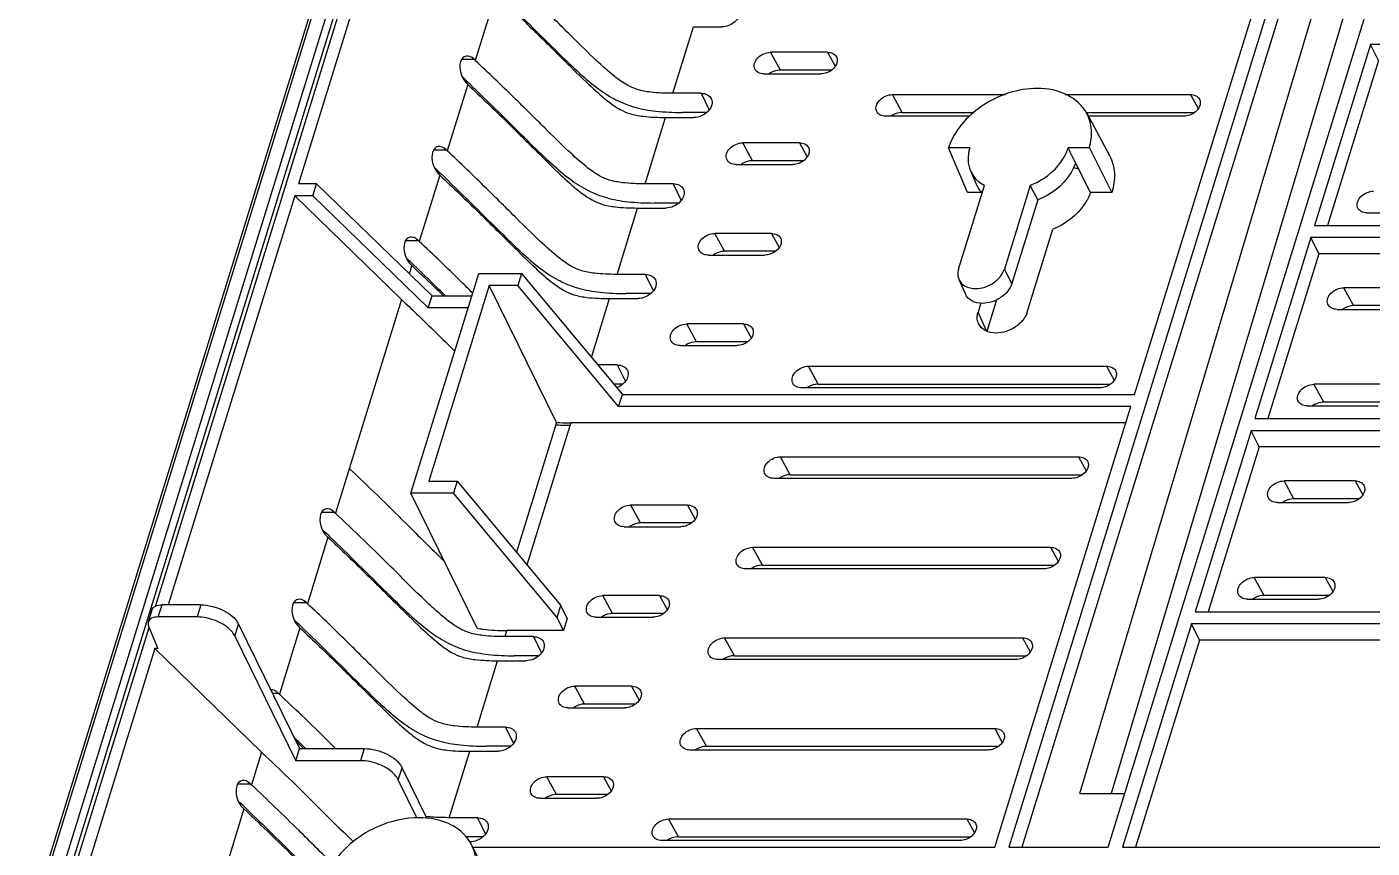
# Model space of a CAD drawing. Header units: millimetres. Extents: x -1 to 407, y -1 to 283.
# Drawn here: x 342.19 to 364.01, y 242.01 to 255.33 of the extents above; entities that cross this region are included whole.
import ezdxf

# ---------------------------------------------------------------- set-up
doc = ezdxf.new("R2010")
doc.units = ezdxf.units.MM
doc.header["$LTSCALE"] = 23.1
doc.layers.get('0').update_dxf_attribs({"linetype": 'CONTINUOUS'})

msp = doc.modelspace()

# ---------------------------------------------------------------- linework, layer by layer
at = {"color": 7, "linetype": 'Continuous'}
for p, q in [((342.1896, 240.6738), (352.5864, 274.3177)), ((342.2384, 240.6983), (352.6351, 274.3422)), ((352.8636, 274.3422), (342.4669, 240.6983)), ((352.9441, 274.2007), (342.5473, 240.5568)), ((365.1308, 264.709), (358.1206, 242.0239)), ((359.7301, 242.0239), (366.7404, 264.709)), ((365.2605, 264.4449), (358.3319, 242.0239)), ((359.2697, 242.8955), (365.3252, 263.1641)), ((365.6417, 262.5192), (359.7789, 242.8955)), ((344.2778, 245.9316), (348.7111, 260.2777)), ((348.8031, 259.9343), (346.5942, 252.7864)), ((360.1597, 249.3676), (362.3686, 256.5154)), ((349.7958, 255.8646), (349.463, 254.7875)), ((352.6706, 254.2538), (353.0035, 255.3308)), ((353.0018, 255.3308), (353.4614, 255.3308)), ((354.4139, 254.6284), (354.2551, 254.9187)), ((355.1761, 254.9187), (354.2551, 254.9187)), ((355.1761, 254.9187), (355.3001, 254.6921)), ((363.9851, 255.0476), (363.0773, 252.1102)), ((364.1147, 254.7835), (363.9851, 255.0476)), ((368.9358, 255.0476), (363.9851, 255.0476)), ((349.245, 254.8053), (349.4447, 254.8053)), ((349.4447, 254.8053), (349.463, 254.7875)), ((364.1147, 254.7835), (363.2886, 252.1102)), ((354.1467, 254.568), (355.0678, 254.568)), ((355.2387, 254.6284), (354.4139, 254.6284)), ((349.3419, 254.3959), (349.0091, 253.3188)), ((349.3419, 254.3959), (349.3237, 254.4136)), ((349.3436, 254.4342), (349.362, 254.4167)), ((349.362, 254.4167), (349.4206, 254.3605)), ((353.1285, 254.2538), (352.669, 254.2538)), ((353.1285, 254.2538), (353.2597, 253.9865)), ((356.3896, 253.943), (356.2308, 254.2332)), ((356.2308, 254.2332), (358.0661, 254.2332)), ((359.0335, 254.2332), (361.0664, 254.2332)), ((361.0664, 254.2332), (361.1903, 254.0067)), ((352.2168, 252.785), (352.5496, 253.8621)), ((352.5479, 253.8621), (353.0075, 253.8621)), ((353.2139, 253.943), (352.8231, 253.943)), ((357.4839, 253.8826), (356.1224, 253.8826)), ((356.3896, 253.943), (357.5575, 253.943)), ((359.3824, 253.943), (361.1289, 253.943)), ((359.3825, 253.929), (359.7518, 253.2432)), ((360.958, 253.8826), (359.4074, 253.8826)), ((353.9601, 253.1596), (353.8012, 253.4499)), ((354.7223, 253.4499), (353.8012, 253.4499)), ((354.7223, 253.4499), (354.8462, 253.2234)), ((357.4858, 253.3687), (357.1404, 253.3687)), ((357.3465, 252.8868), (357.1404, 253.3687)), ((359.4249, 253.3687), (359.0795, 253.3687)), ((359.4249, 253.3687), (359.788, 252.6463)), ((348.7909, 253.3365), (348.9908, 253.3365)), ((348.9908, 253.3365), (349.0091, 253.3188)), ((354.7848, 253.1596), (353.9601, 253.1596)), ((348.8881, 252.9271), (348.5552, 251.8501)), ((348.8881, 252.9271), (348.8698, 252.9449)), ((348.8897, 252.9655), (348.9081, 252.9479)), ((348.9081, 252.9479), (348.9668, 252.8918)), ((353.6929, 253.0993), (354.6139, 253.0993)), ((357.4964, 252.9953), (357.6019, 252.758)), ((359.4425, 252.6463), (359.2006, 253.1279)), ((346.889, 252.7864), (346.5942, 252.7864)), ((346.8285, 252.5906), (346.889, 252.7864)), ((346.889, 252.7864), (348.7618, 250.9682)), ((352.6747, 252.785), (352.2152, 252.785)), ((352.6747, 252.785), (352.8058, 252.5178)), ((357.3042, 251.4027), (357.724, 252.7611)), ((357.4494, 252.6463), (357.3465, 252.8868)), ((358.4658, 252.7611), (358.046, 251.4027)), ((358.5878, 252.5234), (358.4658, 252.7611)), ((346.5337, 252.5906), (344.4833, 245.9556)), ((346.5337, 252.5906), (348.2647, 250.9101)), ((346.8285, 252.5906), (346.5337, 252.5906)), ((348.7013, 250.7724), (346.8285, 252.5906)), ((357.6756, 252.6463), (357.4494, 252.6463)), ((358.5878, 252.5234), (358.1694, 251.1696)), ((359.788, 252.6463), (359.4425, 252.6463)), ((351.7629, 251.3163), (352.0957, 252.3934)), ((352.094, 252.3934), (352.5536, 252.3934)), ((352.76, 252.4742), (352.3638, 252.4742)), ((363.9279, 252.316), (365.0792, 252.316)), ((358.4163, 250.7033), (358.8318, 252.048)), ((363.0773, 252.1102), (368.028, 252.1102)), ((348.337, 251.8678), (348.5369, 251.8678)), ((348.5369, 251.8678), (348.5552, 251.8501)), ((353.5062, 251.6909), (353.3473, 251.9812)), ((354.2684, 251.9812), (353.3473, 251.9812)), ((354.2684, 251.9812), (354.3924, 251.7547)), ((363.0168, 251.9143), (362.109, 248.9769)), ((363.1464, 251.6502), (363.0168, 251.9143)), ((367.9675, 251.9143), (363.0168, 251.9143)), ((353.239, 251.6306), (354.16, 251.6306)), ((354.3309, 251.6909), (353.5062, 251.6909)), ((363.1464, 251.6502), (362.3203, 248.9769)), ((367.8859, 251.6502), (363.1464, 251.6502)), ((348.4342, 251.4584), (348.3933, 251.326)), ((348.4342, 251.4584), (348.4159, 251.4761)), ((348.4359, 251.4967), (348.4542, 251.4792)), ((348.4542, 251.4792), (348.5129, 251.423)), ((358.1694, 251.1696), (358.046, 251.4027)), ((348.4202, 247.7693), (349.5216, 251.3334)), ((349.5216, 251.3334), (350.2124, 251.3334)), ((350.2124, 251.3334), (350.1518, 251.1376)), ((350.2124, 251.3334), (351.8493, 249.3676)), ((352.2208, 251.3163), (351.7613, 251.3163)), ((352.2208, 251.3163), (352.352, 251.049)), ((357.3103, 251.2324), (357.4157, 250.9952)), ((348.7013, 250.7724), (348.7618, 250.9682)), ((349.6913, 251.1376), (348.7109, 247.9651)), ((348.7618, 250.9682), (349.4087, 250.9682)), ((350.782, 248.915), (349.6913, 251.1376)), ((350.1518, 251.1376), (349.6913, 251.1376)), ((351.7887, 249.1718), (350.1518, 251.1376)), ((352.3062, 251.0055), (351.9099, 251.0055)), ((363.7109, 250.8097), (363.5521, 251.0999)), ((364.7034, 251.0999), (363.5521, 251.0999)), ((348.2647, 250.9101), (347.1936, 247.4438)), ((349.3482, 250.7724), (348.7013, 250.7724)), ((351.3471, 249.9707), (351.6418, 250.9246)), ((351.6402, 250.9246), (352.0998, 250.9246)), ((357.6667, 250.8535), (357.6203, 250.7033)), ((357.9184, 250.903), (357.7607, 250.3925)), ((363.4437, 250.7493), (364.595, 250.7493)), ((364.7659, 250.8097), (363.7109, 250.8097)), ((357.757, 250.4008), (357.6203, 250.7033)), ((353.0523, 250.2222), (352.8935, 250.5124)), ((353.8145, 250.5124), (352.8935, 250.5124)), ((353.8145, 250.5124), (353.9385, 250.2859)), ((352.7851, 250.1618), (353.7062, 250.1618)), ((353.877, 250.2222), (353.0523, 250.2222)), ((351.7669, 249.8476), (351.4496, 249.8476)), ((351.7669, 249.8476), (351.8981, 249.5803)), ((355.028, 249.5368), (354.8692, 249.827)), ((354.8692, 249.827), (359.7047, 249.827)), ((359.7047, 249.827), (359.8287, 249.6005)), ((351.8523, 249.5368), (351.7084, 249.5368)), ((359.5964, 249.4764), (354.7608, 249.4764)), ((355.028, 249.5368), (359.7673, 249.5368)), ((363.2268, 249.243), (363.0679, 249.5333)), ((364.2193, 249.5333), (363.0679, 249.5333)), ((351.7887, 249.1718), (351.8493, 249.3676)), ((351.8493, 249.3676), (360.1597, 249.3676)), ((364.2818, 249.243), (363.2268, 249.243)), ((360.0992, 249.1718), (351.7887, 249.1718)), ((357.8903, 242.0239), (360.0992, 249.1718)), ((362.9596, 249.1827), (364.1109, 249.1827)), ((350.782, 248.915), (350.132, 246.8116)), ((350.3058, 246.6028), (351.0046, 248.8638)), ((351.0046, 248.8638), (351.0185, 248.9076)), ((360.0175, 248.9076), (351.0185, 248.9076)), ((362.0485, 248.781), (361.1408, 245.8436)), ((362.1782, 248.5168), (362.0485, 248.781)), ((366.9992, 248.781), (362.0485, 248.781)), ((362.109, 248.9769), (367.0597, 248.9769)), ((354.5742, 248.068), (354.4153, 248.3583)), ((354.4153, 248.3583), (359.2509, 248.3583)), ((359.2509, 248.3583), (359.3748, 248.1318)), ((362.1782, 248.5168), (361.3521, 245.8436)), ((366.9176, 248.5168), (362.1782, 248.5168)), ((348.7109, 247.9651), (349.1715, 247.9651)), ((349.1715, 247.9651), (349.111, 247.7693)), ((349.1715, 247.9651), (350.8537, 245.9449)), ((359.1425, 248.0077), (354.3069, 248.0077)), ((354.5742, 248.068), (359.3134, 248.068)), ((362.7427, 247.6764), (362.5838, 247.9666)), ((363.7351, 247.9666), (362.5838, 247.9666)), ((363.7351, 247.9666), (363.8591, 247.7401)), ((349.4962, 245.5765), (348.4202, 247.7693)), ((349.111, 247.7693), (348.4202, 247.7693)), ((350.7931, 245.7491), (349.111, 247.7693)), ((352.1446, 247.2847), (351.9857, 247.575)), ((352.9068, 247.575), (351.9857, 247.575)), ((352.9068, 247.575), (353.0307, 247.3485)), ((362.4755, 247.616), (363.6268, 247.616)), ((363.7977, 247.6764), (362.7427, 247.6764)), ((346.9754, 247.4616), (347.1753, 247.4616)), ((347.1753, 247.4616), (347.1936, 247.4438)), ((352.9693, 247.2847), (352.1446, 247.2847)), ((347.0726, 247.0522), (346.7397, 245.9751)), ((347.0726, 247.0522), (347.0543, 247.0699)), ((347.0743, 247.0905), (347.0926, 247.073)), ((347.0926, 247.073), (347.1513, 247.0168)), ((351.8774, 247.2244), (352.7984, 247.2244)), ((354.1203, 246.5993), (353.9614, 246.8896)), ((353.9614, 246.8896), (358.797, 246.8896)), ((358.797, 246.8896), (358.9209, 246.663)), ((354.1203, 246.5993), (358.8595, 246.5993)), ((358.6886, 246.5389), (353.8531, 246.5389)), ((362.2585, 246.1097), (362.0997, 246.4)), ((363.251, 246.4), (362.0997, 246.4)), ((363.251, 246.4), (363.375, 246.1735)), ((344.3208, 245.7597), (344.3813, 245.9556)), ((345.0095, 245.9556), (344.3813, 245.9556)), ((345.0095, 245.9556), (344.949, 245.7597)), ((346.5215, 245.9928), (346.7214, 245.9928)), ((346.7214, 245.9928), (346.7397, 245.9751)), ((350.7931, 245.7491), (350.8537, 245.9449)), ((350.9566, 245.7351), (350.8537, 245.9449)), ((351.6907, 245.816), (351.5318, 246.1062)), ((352.4529, 246.1062), (351.5318, 246.1062)), ((352.4529, 246.1062), (352.5769, 245.8797)), ((361.9913, 246.0494), (363.1427, 246.0494)), ((363.3135, 246.1097), (362.2585, 246.1097)), ((344.2187, 245.874), (344.1582, 245.6782)), ((344.949, 245.7597), (344.3208, 245.7597)), ((350.8961, 245.5393), (350.7931, 245.7491)), ((350.9566, 245.7351), (350.8961, 245.5393)), ((351.4235, 245.7556), (352.3445, 245.7556)), ((352.5154, 245.816), (351.6907, 245.816)), ((361.1408, 245.8436), (366.0915, 245.8436)), ((342.6078, 240.5274), (344.1723, 245.5903)), ((344.1631, 245.6125), (344.3141, 245.2469)), ((345.5621, 245.4489), (345.6226, 245.6448)), ((345.6226, 245.6448), (346.614, 243.6245)), ((346.6187, 245.5834), (346.2858, 244.5064)), ((346.6187, 245.5834), (346.6004, 245.6012)), ((346.6204, 245.6218), (346.6387, 245.6042)), ((346.6387, 245.6042), (346.6974, 245.5481)), ((349.9474, 245.4413), (349.9776, 245.5393)), ((350.8961, 245.5393), (349.9776, 245.5393)), ((361.0803, 245.6477), (359.9604, 242.0239)), ((361.2099, 245.3835), (361.0803, 245.6477)), ((366.031, 245.6477), (361.0803, 245.6477)), ((345.5621, 245.4489), (346.5534, 243.4287)), ((350.4053, 245.4413), (349.9458, 245.4413)), ((350.4053, 245.4413), (350.5365, 245.1741)), ((353.6664, 245.1305), (353.5075, 245.4208)), ((353.5075, 245.4208), (358.3431, 245.4208)), ((358.3431, 245.4208), (358.4671, 245.1943)), ((361.2099, 245.3835), (360.1717, 242.0239)), ((365.9493, 245.3835), (361.2099, 245.3835)), ((344.2643, 245.2469), (342.8059, 240.5274)), ((344.2643, 245.2469), (345.9954, 243.5664)), ((344.3141, 245.2469), (344.2643, 245.2469)), ((350.4907, 245.1305), (350.0944, 245.1305)), ((358.2348, 245.0702), (353.3992, 245.0702)), ((353.6664, 245.1305), (358.4056, 245.1305)), ((349.4935, 243.9726), (349.8263, 245.0497)), ((349.8247, 245.0497), (350.2843, 245.0497)), ((351.2368, 244.3472), (351.078, 244.6375)), ((351.999, 244.6375), (351.078, 244.6375)), ((351.999, 244.6375), (352.123, 244.411)), ((346.1725, 244.5241), (346.2676, 244.5241)), ((346.2676, 244.5241), (346.2858, 244.5064)), ((350.9696, 244.2869), (351.8907, 244.2869)), ((352.0615, 244.3472), (351.2368, 244.3472)), ((349.9514, 243.9726), (349.4919, 243.9726)), ((349.9514, 243.9726), (350.0826, 243.7053)), ((353.2125, 243.6618), (353.0537, 243.9521)), ((353.0537, 243.9521), (357.8892, 243.9521)), ((357.8892, 243.9521), (358.0132, 243.7256)), ((345.9954, 243.5664), (345.832, 243.0376)), ((346.5534, 243.4287), (346.614, 243.6245)), ((346.614, 243.6245), (347.6617, 243.6245)), ((346.6452, 243.6568), (346.6832, 243.6199)), ((346.6613, 243.6724), (346.7097, 243.6246)), ((347.6617, 243.6245), (347.6012, 243.4287)), ((349.0396, 242.5039), (349.3725, 243.5809)), ((349.3708, 243.5809), (349.8304, 243.5809)), ((350.0368, 243.6618), (349.646, 243.6618)), ((357.7809, 243.6015), (352.9453, 243.6015)), ((353.2125, 243.6618), (357.9518, 243.6618)), ((347.6012, 243.4287), (346.5534, 243.4287)), ((348.2142, 243.1179), (348.2747, 243.3137)), ((348.5172, 242.5004), (348.2142, 243.1179)), ((348.6803, 242.4872), (348.2747, 243.3137)), ((350.7829, 242.8785), (350.6241, 243.1688)), ((351.5451, 243.1688), (350.6241, 243.1688)), ((351.5451, 243.1688), (351.6691, 242.9422)), ((345.6138, 243.0554), (345.8137, 243.0554)), ((345.8137, 243.0554), (345.832, 243.0376)), ((359.2697, 242.8955), (359.9995, 242.8955)), ((345.7109, 242.646), (345.6927, 242.6637)), ((345.7126, 242.6843), (345.731, 242.6668)), ((345.731, 242.6668), (345.7896, 242.6106)), ((350.5157, 242.8181), (351.4368, 242.8181)), ((351.6077, 242.8785), (350.7829, 242.8785)), ((345.7109, 242.646), (344.5369, 238.8468)), ((349.4976, 242.5039), (349.0381, 242.5039)), ((349.4976, 242.5039), (349.6287, 242.2366)), ((352.7587, 242.1931), (352.5998, 242.4833)), ((352.5998, 242.4833), (357.4354, 242.4833)), ((357.4354, 242.4833), (357.5593, 242.2568)), ((349.5829, 242.1931), (349.3058, 242.1931)), ((349.4091, 242.0542), (350.6979, 239.4279)), ((349.424, 242.0239), (357.8903, 242.0239)), ((357.327, 242.1327), (352.4914, 242.1327)), ((352.7587, 242.1931), (357.4979, 242.1931)), ((358.1206, 242.0239), (359.7301, 242.0239)), ((359.9604, 242.0239), (364.9111, 242.0239))]:
    msp.add_line(p, q, dxfattribs=at)
for centre, radius, start, end in [((324.2988, 228.1966), 36.2719, 46.33239, 46.52405), ((323.8455, 226.7285), 36.2711, 46.33238, 46.52465), ((359.0132, 252.2532), 0.8075, 77.26677, 79.30687), ((359.0217, 252.2907), 0.7691, 74.4331, 77.27349), ((359.0312, 252.325), 0.7334, 72.01219, 74.42625), ((358.0198, 252.944), 0.4575, 203.96883, 212.07529), ((358.0298, 252.9507), 0.4695, 212.12279, 222.75593), ((323.3916, 225.2597), 36.2711, 46.33238, 46.52465), ((323.3369, 224.6492), 36.7234, 45.98986, 46.88894), ((320.3892, 222.1361), 40.6037, 45.45985, 46.16073), ((320.8485, 222.0642), 40.3114, 45.80878, 45.99884), ((309.0463, 210.5778), 56.798, 45.3265, 45.4824), ((322.03, 220.8535), 36.2711, 46.33238, 46.52465), ((321.5761, 219.3848), 36.2711, 46.33238, 46.52465), ((311.3165, 207.844), 50.3283, 45.38925, 45.60744), ((319.0432, 215.2), 39.6442, 45.87358, 46.05191), ((320.6684, 216.4473), 36.2711, 46.33238, 46.52465), ((349.3763, 242.3897), 0.2775, 270.03753, 274.55435)]:
    msp.add_arc(centre, radius, start, end, dxfattribs=at)
for centre, end_param in [((349.3842, 254.6094), 2.2637489), ((348.9303, 253.1407), 2.2637489), ((348.4764, 251.672), 2.2637489), ((347.1148, 247.2657), 2.2637489), ((346.6609, 245.797), 2.2637489), ((346.2071, 244.3283), -0.1552522), ((345.7532, 242.8595), 2.2637489)]:
    msp.add_ellipse(centre, major_axis=(-0.0845, 0.2447), ratio=0.6082465, start_param=-0.8778437, end_param=end_param, dxfattribs=at)
for points, knots in [([(352.669, 254.2538), (352.5476, 254.2544), (352.3533, 254.2611), (352.1035, 254.3032), (351.9042, 254.3916), (351.6819, 254.5539), (351.3889, 254.8186), (351.0055, 255.1985), (350.5083, 255.6936), (350.1304, 256.0563), (349.9168, 256.2563)], [0, 0, 0, 0, 0.1037945, 0.1660915, 0.2149646, 0.2886765, 0.4002077, 0.5523842, 0.7499262, 1, 1, 1, 1]), ([(349.7958, 255.8646), (350.0094, 255.6647), (350.3872, 255.302), (350.8844, 254.8069), (351.2678, 254.427), (351.5608, 254.1622), (351.7831, 254), (351.9824, 253.9116), (352.2322, 253.8694), (352.4265, 253.8628), (352.5479, 253.8621)], [0, 0, 0, 0, 0.2500747, 0.4476188, 0.5997984, 0.7113334, 0.7850498, 0.8339242, 0.8962152, 1, 1, 1, 1]), ([(349.8745, 255.8292), (350.1918, 255.5246), (350.6129, 255.0995), (351.1356, 254.5922), (351.4408, 254.3314), (351.7366, 254.1402), (352.0541, 254.0164), (352.4176, 253.9533), (352.677, 253.9437), (352.8182, 253.943)], [0, 0, 0, 0, 0.3641771, 0.495321, 0.6029493, 0.6960728, 0.7854759, 0.883053, 1, 1, 1, 1]), ([(353.7463, 255.6368), (353.761, 255.607), (353.7648, 255.5276), (353.6995, 255.4254), (353.5931, 255.3517), (353.5049, 255.3308), (353.4614, 255.3308)], [0, 0, 0, 0, 0.207571, 0.4526467, 0.728186, 1, 1, 1, 1]), ([(353.9965, 254.6526), (353.9856, 254.6799), (353.9864, 254.7495), (354.0459, 254.8376), (354.14, 254.9009), (354.2171, 254.9187), (354.2551, 254.9187)], [0, 0, 0, 0, 0.2088114, 0.4551301, 0.7297746, 1, 1, 1, 1]), ([(355.1761, 254.9187), (355.2054, 254.9187), (355.2612, 254.9092), (355.3058, 254.8716), (355.3186, 254.8498)], [0, 0, 0, 0, 0.5353291, 1, 1, 1, 1]), ([(352.2152, 252.785), (352.0937, 252.7857), (351.8994, 252.7923), (351.6496, 252.8345), (351.4503, 252.9229), (351.228, 253.0851), (350.935, 253.3499), (350.5516, 253.7298), (350.0544, 254.2249), (349.6766, 254.5876), (349.463, 254.7875)], [0, 0, 0, 0, 0.1037945, 0.1660915, 0.2149646, 0.2886765, 0.4002077, 0.5523842, 0.7499262, 1, 1, 1, 1]), ([(355.335, 254.783), (355.3343, 254.763), (355.3113, 254.6742), (355.2299, 254.6104), (355.1646, 254.5862)], [0, 0, 0, 0, 0.2230683, 1, 1, 1, 1]), ([(354.1467, 254.568), (354.1144, 254.568), (354.0522, 254.5794), (354.0069, 254.6268), (353.9965, 254.6526)], [0, 0, 0, 0, 0.5373811, 1, 1, 1, 1]), ([(354.4139, 254.6284), (354.3986, 254.6284), (354.3349, 254.6229), (354.2734, 254.598), (354.2334, 254.571)], [0, 0, 0, 0, 0.2416684, 1, 1, 1, 1]), ([(349.3419, 254.3959), (349.5555, 254.1959), (349.9334, 253.8332), (350.4306, 253.3381), (350.8139, 252.9582), (351.1069, 252.6935), (351.3292, 252.5313), (351.5286, 252.4428), (351.7783, 252.4007), (351.9726, 252.394), (352.094, 252.3934)], [0, 0, 0, 0, 0.2500747, 0.4476188, 0.5997984, 0.7113334, 0.7850498, 0.8339242, 0.8962152, 1, 1, 1, 1]), ([(349.4206, 254.3605), (349.738, 254.0558), (350.159, 253.6307), (350.6817, 253.1234), (350.9869, 252.8626), (351.2827, 252.6715), (351.6002, 252.5476), (351.9637, 252.4845), (352.2231, 252.475), (352.3644, 252.4742)], [0, 0, 0, 0, 0.3641771, 0.495321, 0.6029493, 0.6960728, 0.7854759, 0.883053, 1, 1, 1, 1]), ([(353.1285, 254.2538), (353.163, 254.2538), (353.2289, 254.2422), (353.2793, 254.1948), (353.2924, 254.1681)], [0, 0, 0, 0, 0.5364904, 1, 1, 1, 1]), ([(355.9722, 253.9672), (355.9613, 253.9945), (355.9621, 254.0641), (356.0216, 254.1522), (356.1157, 254.2155), (356.1928, 254.2332), (356.2308, 254.2332)], [0, 0, 0, 0, 0.2088114, 0.4551301, 0.7297746, 1, 1, 1, 1]), ([(358.5805, 254.3324), (358.2688, 254.3324), (357.6633, 254.1346), (357.2289, 253.6466), (357.1404, 253.3687)], [0, 0, 0, 0, 0.5165536, 1, 1, 1, 1]), ([(359.3825, 253.9289), (359.3142, 254.0558), (359.0651, 254.2775), (358.7469, 254.3324), (358.5805, 254.3324)], [0, 0, 0, 0, 0.4641608, 1, 1, 1, 1]), ([(361.0664, 254.2332), (361.0956, 254.2332), (361.1514, 254.2238), (361.196, 254.1862), (361.2089, 254.1644)], [0, 0, 0, 0, 0.5353291, 1, 1, 1, 1]), ([(353.2924, 254.1681), (353.3071, 254.1383), (353.311, 254.0589), (353.2457, 253.9566), (353.1392, 253.8829), (353.051, 253.8621), (353.0075, 253.8621)], [0, 0, 0, 0, 0.207571, 0.4526467, 0.728186, 1, 1, 1, 1]), ([(361.2252, 254.0976), (361.2245, 254.0776), (361.2015, 253.9888), (361.1202, 253.925), (361.0548, 253.9007)], [0, 0, 0, 0, 0.2230683, 1, 1, 1, 1]), ([(356.1224, 253.8826), (356.0901, 253.8826), (356.0279, 253.894), (355.9826, 253.9414), (355.9722, 253.9672)], [0, 0, 0, 0, 0.5373811, 1, 1, 1, 1]), ([(356.3896, 253.943), (356.3743, 253.943), (356.3107, 253.9375), (356.2491, 253.9126), (356.2091, 253.8856)], [0, 0, 0, 0, 0.2416684, 1, 1, 1, 1]), ([(359.4249, 253.3687), (359.4533, 253.4633), (359.4798, 253.6574), (359.4262, 253.8477), (359.3825, 253.9289)], [0, 0, 0, 0, 0.5171671, 1, 1, 1, 1]), ([(353.5426, 253.1839), (353.5317, 253.2112), (353.5326, 253.2808), (353.592, 253.3689), (353.6861, 253.4322), (353.7632, 253.4499), (353.8012, 253.4499)], [0, 0, 0, 0, 0.2088114, 0.4551301, 0.7297746, 1, 1, 1, 1]), ([(354.7223, 253.4499), (354.7515, 253.4499), (354.8073, 253.4405), (354.8519, 253.4029), (354.8648, 253.381)], [0, 0, 0, 0, 0.5353291, 1, 1, 1, 1]), ([(357.4858, 253.3687), (357.4657, 253.3063), (357.4442, 253.1787), (357.4715, 253.0512), (357.4963, 252.9954)], [0, 0, 0, 0, 0.5177885, 1, 1, 1, 1]), ([(358.4658, 252.7611), (358.5392, 252.79), (358.7994, 252.9221), (359.0188, 253.1635), (359.0795, 253.3687)], [0, 0, 0, 0, 0.2694389, 1, 1, 1, 1]), ([(359.2006, 253.1279), (359.1904, 253.1481), (359.1627, 253.1968), (359.1276, 253.2797), (359.0947, 253.3384), (359.0795, 253.3687)], [0, 0, 0, 0, 0.2522679, 0.6229339, 1, 1, 1, 1]), ([(351.7613, 251.3163), (351.6399, 251.3169), (351.4455, 251.3236), (351.1958, 251.3657), (350.9964, 251.4542), (350.7741, 251.6164), (350.4811, 251.8811), (350.0978, 252.261), (349.6005, 252.7562), (349.2227, 253.1189), (349.0091, 253.3188)], [0, 0, 0, 0, 0.1037945, 0.1660915, 0.2149646, 0.2886765, 0.4002077, 0.5523842, 0.7499262, 1, 1, 1, 1]), ([(353.6929, 253.0993), (353.6605, 253.0993), (353.5983, 253.1107), (353.553, 253.1581), (353.5426, 253.1839)], [0, 0, 0, 0, 0.5373811, 1, 1, 1, 1]), ([(353.9601, 253.1596), (353.9447, 253.1596), (353.8811, 253.1542), (353.8195, 253.1292), (353.7795, 253.1023)], [0, 0, 0, 0, 0.2416684, 1, 1, 1, 1]), ([(354.8811, 253.3143), (354.8804, 253.2943), (354.8574, 253.2055), (354.7761, 253.1416), (354.7107, 253.1174)], [0, 0, 0, 0, 0.2230683, 1, 1, 1, 1]), ([(359.7519, 253.2429), (359.7984, 253.1566), (359.8537, 252.9529), (359.8208, 252.7465), (359.788, 252.6463)], [0, 0, 0, 0, 0.4816635, 1, 1, 1, 1]), ([(348.8881, 252.9271), (349.1016, 252.7272), (349.4795, 252.3645), (349.9767, 251.8694), (350.3601, 251.4895), (350.6531, 251.2248), (350.8754, 251.0625), (351.0747, 250.9741), (351.3244, 250.9319), (351.5187, 250.9253), (351.6402, 250.9246)], [0, 0, 0, 0, 0.2500747, 0.4476188, 0.5997984, 0.7113334, 0.7850498, 0.8339242, 0.8962152, 1, 1, 1, 1]), ([(357.4963, 252.9954), (357.5198, 252.9425), (357.5663, 252.8767), (357.6254, 252.8258), (357.6413, 252.8136)], [0, 0, 0, 0, 0.7431866, 1, 1, 1, 1]), ([(359.2006, 253.1279), (359.1807, 253.0636), (359.0524, 252.7976), (358.7968, 252.6067), (358.5878, 252.5234)], [0, 0, 0, 0, 0.2302332, 1, 1, 1, 1]), ([(348.9668, 252.8918), (349.2841, 252.5871), (349.7052, 252.162), (350.2279, 251.6547), (350.533, 251.3939), (350.8288, 251.2027), (351.1464, 251.0789), (351.5098, 251.0158), (351.7692, 251.0062), (351.9105, 251.0055)], [0, 0, 0, 0, 0.3641771, 0.495321, 0.6029493, 0.6960728, 0.7854759, 0.883053, 1, 1, 1, 1]), ([(352.6747, 252.785), (352.7091, 252.785), (352.775, 252.7734), (352.8255, 252.726), (352.8386, 252.6994)], [0, 0, 0, 0, 0.5364904, 1, 1, 1, 1]), ([(352.8386, 252.6994), (352.8532, 252.6695), (352.8571, 252.5901), (352.7918, 252.4879), (352.6854, 252.4142), (352.5972, 252.3934), (352.5536, 252.3934)], [0, 0, 0, 0, 0.207571, 0.4526467, 0.728186, 1, 1, 1, 1]), ([(359.4425, 252.6463), (359.4212, 252.5828), (359.2899, 252.3213), (359.0382, 252.1326), (358.8318, 252.048)], [0, 0, 0, 0, 0.2309557, 1, 1, 1, 1]), ([(363.7776, 252.4006), (363.7667, 252.4278), (363.7676, 252.4974), (363.8271, 252.5855), (363.9211, 252.6489), (363.9982, 252.6666), (364.0362, 252.6666)], [0, 0, 0, 0, 0.2088114, 0.4551301, 0.7297746, 1, 1, 1, 1]), ([(363.9279, 252.316), (363.8955, 252.316), (363.8334, 252.3273), (363.788, 252.3748), (363.7776, 252.4006)], [0, 0, 0, 0, 0.5373811, 1, 1, 1, 1]), ([(349.4225, 251.0125), (349.3598, 251.0746), (349.0739, 251.357), (348.7842, 251.6357), (348.5552, 251.8501)], [0, 0, 0, 0, 0.2194669, 1, 1, 1, 1]), ([(353.0888, 251.7152), (353.0778, 251.7424), (353.0787, 251.812), (353.1382, 251.9001), (353.2323, 251.9635), (353.3093, 251.9812), (353.3473, 251.9812)], [0, 0, 0, 0, 0.2088114, 0.4551301, 0.7297746, 1, 1, 1, 1]), ([(354.4272, 251.8455), (354.4265, 251.8256), (354.4035, 251.7367), (354.3222, 251.6729), (354.2569, 251.6487)], [0, 0, 0, 0, 0.2230683, 1, 1, 1, 1]), ([(354.2684, 251.9812), (354.2976, 251.9812), (354.3534, 251.9717), (354.398, 251.9342), (354.4109, 251.9123)], [0, 0, 0, 0, 0.5353291, 1, 1, 1, 1]), ([(353.239, 251.6306), (353.2067, 251.6306), (353.1445, 251.6419), (353.0991, 251.6893), (353.0888, 251.7152)], [0, 0, 0, 0, 0.5373811, 1, 1, 1, 1]), ([(353.5062, 251.6909), (353.4908, 251.6909), (353.4272, 251.6854), (353.3656, 251.6605), (353.3256, 251.6335)], [0, 0, 0, 0, 0.2416684, 1, 1, 1, 1]), ([(357.3042, 251.4027), (357.2997, 251.388), (357.2867, 251.332), (357.2931, 251.2709), (357.3103, 251.2323)], [0, 0, 0, 0, 0.2659879, 1, 1, 1, 1]), ([(357.5776, 251.0872), (357.6793, 251.0872), (357.8768, 251.152), (358.0179, 251.3119), (358.046, 251.4027)], [0, 0, 0, 0, 0.5169793, 1, 1, 1, 1]), ([(352.3847, 251.2306), (352.3993, 251.2008), (352.4032, 251.1214), (352.3379, 251.0191), (352.2315, 250.9454), (352.1433, 250.9246), (352.0998, 250.9246)], [0, 0, 0, 0, 0.207571, 0.4526467, 0.728186, 1, 1, 1, 1]), ([(352.2208, 251.3163), (352.2552, 251.3163), (352.3211, 251.3047), (352.3716, 251.2573), (352.3847, 251.2306)], [0, 0, 0, 0, 0.5364904, 1, 1, 1, 1]), ([(357.3103, 251.2323), (357.3303, 251.1875), (357.4118, 251.1068), (357.5208, 251.0872), (357.5776, 251.0872)], [0, 0, 0, 0, 0.4631538, 1, 1, 1, 1]), ([(357.6896, 250.8464), (357.6315, 250.8464), (357.5198, 250.8665), (357.4362, 250.9492), (357.4158, 250.995)], [0, 0, 0, 0, 0.5368464, 1, 1, 1, 1]), ([(358.1694, 251.1696), (358.1407, 251.0765), (357.9961, 250.9128), (357.7938, 250.8464), (357.6896, 250.8464)], [0, 0, 0, 0, 0.483021, 1, 1, 1, 1]), ([(363.2935, 250.8339), (363.2826, 250.8612), (363.2834, 250.9308), (363.3429, 251.0189), (363.437, 251.0822), (363.5141, 251.0999), (363.5521, 251.0999)], [0, 0, 0, 0, 0.2088114, 0.4551301, 0.7297746, 1, 1, 1, 1]), ([(348.2647, 250.9101), (348.3474, 250.8327), (348.6395, 250.5567), (348.9269, 250.2757), (349.132, 250.0725)], [0, 0, 0, 0, 0.2816221, 1, 1, 1, 1]), ([(363.4437, 250.7493), (363.4114, 250.7493), (363.3492, 250.7607), (363.3039, 250.8081), (363.2935, 250.8339)], [0, 0, 0, 0, 0.5373811, 1, 1, 1, 1]), ([(363.7109, 250.8097), (363.6955, 250.8097), (363.6319, 250.8042), (363.5704, 250.7793), (363.5304, 250.7523)], [0, 0, 0, 0, 0.2416684, 1, 1, 1, 1]), ([(357.6268, 250.5205), (357.6207, 250.5341), (357.6011, 250.593), (357.6064, 250.6585), (357.6203, 250.7033)], [0, 0, 0, 0, 0.2407838, 1, 1, 1, 1]), ([(357.9137, 250.3648), (357.8527, 250.3648), (357.7357, 250.3858), (357.6482, 250.4725), (357.6268, 250.5205)], [0, 0, 0, 0, 0.5368464, 1, 1, 1, 1]), ([(358.4163, 250.7033), (358.3862, 250.6059), (358.2347, 250.4344), (358.0228, 250.3648), (357.9137, 250.3648)], [0, 0, 0, 0, 0.483021, 1, 1, 1, 1]), ([(352.6349, 250.2464), (352.624, 250.2737), (352.6248, 250.3433), (352.6843, 250.4314), (352.7784, 250.4947), (352.8555, 250.5124), (352.8935, 250.5124)], [0, 0, 0, 0, 0.2088114, 0.4551301, 0.7297746, 1, 1, 1, 1]), ([(353.9734, 250.3768), (353.9727, 250.3568), (353.9497, 250.268), (353.8683, 250.2042), (353.803, 250.1799)], [0, 0, 0, 0, 0.2230683, 1, 1, 1, 1]), ([(353.8145, 250.5124), (353.8437, 250.5124), (353.8995, 250.503), (353.9442, 250.4654), (353.957, 250.4436)], [0, 0, 0, 0, 0.5353291, 1, 1, 1, 1]), ([(352.7851, 250.1618), (352.7528, 250.1618), (352.6906, 250.1732), (352.6452, 250.2206), (352.6349, 250.2464)], [0, 0, 0, 0, 0.5373811, 1, 1, 1, 1]), ([(353.0523, 250.2222), (353.0369, 250.2222), (352.9733, 250.2167), (352.9118, 250.1918), (352.8717, 250.1648)], [0, 0, 0, 0, 0.2416684, 1, 1, 1, 1]), ([(351.9308, 249.7619), (351.9422, 249.7387), (351.9506, 249.6808), (351.9171, 249.5964), (351.8499, 249.5238), (351.7896, 249.4897), (351.7569, 249.4772)], [0, 0, 0, 0, 0.2099413, 0.4468599, 0.7153116, 1, 1, 1, 1]), ([(351.7669, 249.8476), (351.8013, 249.8476), (351.8673, 249.836), (351.9177, 249.7886), (351.9308, 249.7619)], [0, 0, 0, 0, 0.5364904, 1, 1, 1, 1]), ([(354.6106, 249.561), (354.5997, 249.5883), (354.6005, 249.6579), (354.66, 249.746), (354.7541, 249.8093), (354.8312, 249.827), (354.8692, 249.827)], [0, 0, 0, 0, 0.2088114, 0.4551301, 0.7297746, 1, 1, 1, 1]), ([(359.8636, 249.6914), (359.8629, 249.6714), (359.8399, 249.5826), (359.7585, 249.5187), (359.6932, 249.4945)], [0, 0, 0, 0, 0.2230683, 1, 1, 1, 1]), ([(359.7047, 249.827), (359.734, 249.827), (359.7898, 249.8176), (359.8344, 249.78), (359.8472, 249.7582)], [0, 0, 0, 0, 0.5353291, 1, 1, 1, 1]), ([(354.7608, 249.4764), (354.7285, 249.4764), (354.6663, 249.4878), (354.621, 249.5352), (354.6106, 249.561)], [0, 0, 0, 0, 0.5373811, 1, 1, 1, 1]), ([(355.028, 249.5368), (355.0126, 249.5368), (354.949, 249.5313), (354.8875, 249.5064), (354.8474, 249.4794)], [0, 0, 0, 0, 0.2416684, 1, 1, 1, 1]), ([(362.8094, 249.2673), (362.7985, 249.2945), (362.7993, 249.3641), (362.8588, 249.4522), (362.9529, 249.5156), (363.0299, 249.5333), (363.0679, 249.5333)], [0, 0, 0, 0, 0.2088114, 0.4551301, 0.7297746, 1, 1, 1, 1]), ([(362.9596, 249.1827), (362.9273, 249.1827), (362.8651, 249.194), (362.8197, 249.2414), (362.8094, 249.2673)], [0, 0, 0, 0, 0.5373811, 1, 1, 1, 1]), ([(363.2268, 249.243), (363.2114, 249.243), (363.1478, 249.2375), (363.0863, 249.2126), (363.0462, 249.1856)], [0, 0, 0, 0, 0.2416684, 1, 1, 1, 1]), ([(351.0032, 248.8639), (350.9818, 248.864), (350.9035, 248.8649), (350.8253, 248.8676), (350.7685, 248.8713)], [0, 0, 0, 0, 0.2730331, 1, 1, 1, 1]), ([(350.782, 248.915), (350.7998, 248.9139), (350.8781, 248.9096), (350.9565, 248.9079), (351.0171, 248.9076)], [0, 0, 0, 0, 0.2270906, 1, 1, 1, 1]), ([(354.1567, 248.0923), (354.1458, 248.1195), (354.1466, 248.1891), (354.2061, 248.2772), (354.3002, 248.3406), (354.3773, 248.3583), (354.4153, 248.3583)], [0, 0, 0, 0, 0.2088114, 0.4551301, 0.7297746, 1, 1, 1, 1]), ([(359.2509, 248.3583), (359.2801, 248.3583), (359.3359, 248.3489), (359.3805, 248.3113), (359.3934, 248.2894)], [0, 0, 0, 0, 0.5353291, 1, 1, 1, 1]), ([(347.4178, 248.1693), (347.7286, 247.8782), (348.2421, 247.3795), (348.7454, 246.8703), (348.9576, 246.6728)], [0, 0, 0, 0, 0.5949451, 1, 1, 1, 1]), ([(359.4097, 248.2227), (359.409, 248.2027), (359.386, 248.1138), (359.3047, 248.05), (359.2393, 248.0258)], [0, 0, 0, 0, 0.2230683, 1, 1, 1, 1]), ([(354.3069, 248.0077), (354.2746, 248.0077), (354.2124, 248.019), (354.1671, 248.0665), (354.1567, 248.0923)], [0, 0, 0, 0, 0.5373811, 1, 1, 1, 1]), ([(354.5742, 248.068), (354.5588, 248.068), (354.4952, 248.0626), (354.4336, 248.0376), (354.3936, 248.0106)], [0, 0, 0, 0, 0.2416684, 1, 1, 1, 1]), ([(362.3252, 247.7006), (362.3143, 247.7279), (362.3152, 247.7975), (362.3747, 247.8856), (362.4687, 247.9489), (362.5458, 247.9666), (362.5838, 247.9666)], [0, 0, 0, 0, 0.2088114, 0.4551301, 0.7297746, 1, 1, 1, 1]), ([(363.7351, 247.9666), (363.7644, 247.9666), (363.8202, 247.9572), (363.8648, 247.9196), (363.8776, 247.8978)], [0, 0, 0, 0, 0.5353291, 1, 1, 1, 1]), ([(362.4755, 247.616), (362.4431, 247.616), (362.381, 247.6274), (362.3356, 247.6748), (362.3252, 247.7006)], [0, 0, 0, 0, 0.5373811, 1, 1, 1, 1]), ([(363.894, 247.831), (363.8933, 247.811), (363.8703, 247.7222), (363.7889, 247.6583), (363.7236, 247.6341)], [0, 0, 0, 0, 0.2230683, 1, 1, 1, 1]), ([(351.7271, 247.309), (351.7162, 247.3362), (351.7171, 247.4058), (351.7766, 247.4939), (351.8706, 247.5572), (351.9477, 247.575), (351.9857, 247.575)], [0, 0, 0, 0, 0.2088114, 0.4551301, 0.7297746, 1, 1, 1, 1]), ([(352.9068, 247.575), (352.936, 247.575), (352.9918, 247.5655), (353.0364, 247.528), (353.0493, 247.5061)], [0, 0, 0, 0, 0.5353291, 1, 1, 1, 1]), ([(362.7427, 247.6764), (362.7273, 247.6764), (362.6637, 247.6709), (362.6021, 247.646), (362.5621, 247.619)], [0, 0, 0, 0, 0.2416684, 1, 1, 1, 1]), ([(349.3765, 245.5006), (349.2859, 245.5276), (349.1329, 245.61), (348.9184, 245.7781), (348.5732, 246.0913), (348.0059, 246.6665), (347.499, 247.1579), (347.1936, 247.4438)], [0, 0, 0, 0, 0.0965711, 0.1743853, 0.2786417, 0.572456, 1, 1, 1, 1]), ([(351.8774, 247.2244), (351.845, 247.2244), (351.7829, 247.2357), (351.7375, 247.2831), (351.7271, 247.309)], [0, 0, 0, 0, 0.5373811, 1, 1, 1, 1]), ([(352.1446, 247.2847), (352.1292, 247.2847), (352.0656, 247.2792), (352.004, 247.2543), (351.964, 247.2273)], [0, 0, 0, 0, 0.2416684, 1, 1, 1, 1]), ([(353.0656, 247.4393), (353.0649, 247.4193), (353.0419, 247.3305), (352.9606, 247.2667), (352.8952, 247.2425)], [0, 0, 0, 0, 0.2230683, 1, 1, 1, 1]), ([(347.0726, 247.0522), (347.2861, 246.8522), (347.664, 246.4896), (348.1612, 245.9944), (348.5446, 245.6145), (348.8376, 245.3498), (349.0599, 245.1876), (349.2592, 245.0991), (349.5089, 245.057), (349.7032, 245.0503), (349.8247, 245.0497)], [0, 0, 0, 0, 0.2500747, 0.4476188, 0.5997984, 0.7113334, 0.7850498, 0.8339242, 0.8962152, 1, 1, 1, 1]), ([(347.1513, 247.0168), (347.4686, 246.7122), (347.8897, 246.287), (348.4124, 245.7798), (348.7175, 245.5189), (349.0133, 245.3278), (349.3309, 245.2039), (349.6943, 245.1408), (349.9537, 245.1313), (350.095, 245.1306)], [0, 0, 0, 0, 0.3641771, 0.495321, 0.6029493, 0.6960728, 0.7854759, 0.883053, 1, 1, 1, 1]), ([(353.7029, 246.6235), (353.6919, 246.6508), (353.6928, 246.7204), (353.7523, 246.8085), (353.8464, 246.8718), (353.9234, 246.8896), (353.9614, 246.8896)], [0, 0, 0, 0, 0.2088114, 0.4551301, 0.7297746, 1, 1, 1, 1]), ([(358.797, 246.8896), (358.8262, 246.8896), (358.882, 246.8801), (358.9266, 246.8425), (358.9395, 246.8207)], [0, 0, 0, 0, 0.5353291, 1, 1, 1, 1]), ([(353.8531, 246.5389), (353.8207, 246.5389), (353.7586, 246.5503), (353.7132, 246.5977), (353.7029, 246.6235)], [0, 0, 0, 0, 0.5373811, 1, 1, 1, 1]), ([(354.1203, 246.5993), (354.1049, 246.5993), (354.0413, 246.5938), (353.9797, 246.5689), (353.9397, 246.5419)], [0, 0, 0, 0, 0.2416684, 1, 1, 1, 1]), ([(358.9558, 246.7539), (358.9551, 246.7339), (358.9321, 246.6451), (358.8508, 246.5813), (358.7855, 246.5571)], [0, 0, 0, 0, 0.2230683, 1, 1, 1, 1]), ([(361.8411, 246.134), (361.8302, 246.1612), (361.831, 246.2308), (361.8905, 246.3189), (361.9846, 246.3823), (362.0617, 246.4), (362.0997, 246.4)], [0, 0, 0, 0, 0.2088114, 0.4551301, 0.7297746, 1, 1, 1, 1]), ([(363.251, 246.4), (363.2802, 246.4), (363.336, 246.3905), (363.3806, 246.353), (363.3935, 246.3311)], [0, 0, 0, 0, 0.5353291, 1, 1, 1, 1]), ([(363.4099, 246.2643), (363.4091, 246.2444), (363.3861, 246.1555), (363.3048, 246.0917), (363.2395, 246.0675)], [0, 0, 0, 0, 0.2230683, 1, 1, 1, 1]), ([(344.2187, 245.8739), (344.2267, 245.8998), (344.2796, 245.9481), (344.3448, 245.9556), (344.3813, 245.9556)], [0, 0, 0, 0, 0.426369, 1, 1, 1, 1]), ([(345.0095, 245.9556), (345.1366, 245.9556), (345.3709, 245.8964), (345.5745, 245.7428), (345.6226, 245.6448)], [0, 0, 0, 0, 0.5380142, 1, 1, 1, 1]), ([(349.4919, 243.9726), (349.3705, 243.9733), (349.1761, 243.9799), (348.9264, 244.0221), (348.727, 244.1105), (348.5047, 244.2727), (348.2118, 244.5374), (347.8284, 244.9174), (347.3312, 245.4125), (346.9533, 245.7752), (346.7397, 245.9751)], [0, 0, 0, 0, 0.1037945, 0.1660915, 0.2149646, 0.2886765, 0.4002077, 0.5523842, 0.7499262, 1, 1, 1, 1]), ([(351.2733, 245.8402), (351.2623, 245.8675), (351.2632, 245.9371), (351.3227, 246.0252), (351.4168, 246.0885), (351.4938, 246.1062), (351.5318, 246.1062)], [0, 0, 0, 0, 0.2088114, 0.4551301, 0.7297746, 1, 1, 1, 1]), ([(352.6117, 245.9706), (352.611, 245.9506), (352.588, 245.8618), (352.5067, 245.7979), (352.4414, 245.7737)], [0, 0, 0, 0, 0.2230683, 1, 1, 1, 1]), ([(352.4529, 246.1062), (352.4821, 246.1062), (352.5379, 246.0968), (352.5825, 246.0592), (352.5954, 246.0374)], [0, 0, 0, 0, 0.5353291, 1, 1, 1, 1]), ([(361.9913, 246.0494), (361.959, 246.0494), (361.8968, 246.0607), (361.8515, 246.1081), (361.8411, 246.134)], [0, 0, 0, 0, 0.5373811, 1, 1, 1, 1]), ([(362.2585, 246.1097), (362.2431, 246.1097), (362.1795, 246.1042), (362.118, 246.0793), (362.078, 246.0523)], [0, 0, 0, 0, 0.2416684, 1, 1, 1, 1]), ([(344.3208, 245.7597), (344.2843, 245.7597), (344.2191, 245.7523), (344.1662, 245.704), (344.1582, 245.6781)], [0, 0, 0, 0, 0.573631, 1, 1, 1, 1]), ([(345.4921, 245.5453), (345.425, 245.6143), (345.2488, 245.7181), (345.0508, 245.7597), (344.949, 245.7597)], [0, 0, 0, 0, 0.4859913, 1, 1, 1, 1]), ([(351.4235, 245.7556), (351.3912, 245.7556), (351.329, 245.767), (351.2836, 245.8144), (351.2733, 245.8402)], [0, 0, 0, 0, 0.5373811, 1, 1, 1, 1]), ([(351.6907, 245.816), (351.6753, 245.816), (351.6117, 245.8105), (351.5501, 245.7856), (351.5101, 245.7586)], [0, 0, 0, 0, 0.2416684, 1, 1, 1, 1]), ([(344.1582, 245.6781), (344.1534, 245.6626), (344.1538, 245.639), (344.1609, 245.618), (344.1631, 245.6125)], [0, 0, 0, 0, 0.7307927, 1, 1, 1, 1]), ([(345.5621, 245.4489), (345.558, 245.4573), (345.5387, 245.4921), (345.5134, 245.5234), (345.4921, 245.5453)], [0, 0, 0, 0, 0.2332887, 1, 1, 1, 1]), ([(346.6187, 245.5834), (346.8323, 245.3835), (347.2101, 245.0208), (347.7073, 244.5257), (348.0907, 244.1458), (348.3837, 243.8811), (348.606, 243.7188), (348.8053, 243.6304), (349.055, 243.5882), (349.2494, 243.5816), (349.3708, 243.5809)], [0, 0, 0, 0, 0.2500747, 0.4476188, 0.5997984, 0.7113334, 0.7850498, 0.8339242, 0.8962152, 1, 1, 1, 1]), ([(346.6974, 245.5481), (347.0147, 245.2434), (347.4358, 244.8183), (347.9585, 244.311), (348.2637, 244.0502), (348.5595, 243.859), (348.877, 243.7352), (349.2404, 243.6721), (349.4998, 243.6626), (349.6411, 243.6618)], [0, 0, 0, 0, 0.3641771, 0.495321, 0.6029493, 0.6960728, 0.7854759, 0.883053, 1, 1, 1, 1]), ([(349.9458, 245.4414), (349.827, 245.442), (349.6356, 245.4482), (349.4459, 245.4799), (349.3765, 245.5006)], [0, 0, 0, 0, 0.621474, 1, 1, 1, 1]), ([(349.4962, 245.5765), (349.5254, 245.5707), (349.684, 245.5451), (349.8452, 245.54), (349.976, 245.5393)], [0, 0, 0, 0, 0.1854036, 1, 1, 1, 1]), ([(350.5692, 245.3557), (350.5838, 245.3258), (350.5877, 245.2465), (350.5224, 245.1442), (350.416, 245.0705), (350.3278, 245.0497), (350.2843, 245.0497)], [0, 0, 0, 0, 0.207571, 0.4526467, 0.728186, 1, 1, 1, 1]), ([(350.4053, 245.4413), (350.4397, 245.4413), (350.5056, 245.4298), (350.5561, 245.3824), (350.5692, 245.3557)], [0, 0, 0, 0, 0.5364904, 1, 1, 1, 1]), ([(353.249, 245.1548), (353.2381, 245.1821), (353.2389, 245.2517), (353.2984, 245.3397), (353.3925, 245.4031), (353.4696, 245.4208), (353.5075, 245.4208)], [0, 0, 0, 0, 0.2088114, 0.4551301, 0.7297746, 1, 1, 1, 1]), ([(358.502, 245.2852), (358.5013, 245.2652), (358.4783, 245.1764), (358.3969, 245.1125), (358.3316, 245.0883)], [0, 0, 0, 0, 0.2230683, 1, 1, 1, 1]), ([(358.3431, 245.4208), (358.3723, 245.4208), (358.4281, 245.4114), (358.4728, 245.3738), (358.4856, 245.3519)], [0, 0, 0, 0, 0.5353291, 1, 1, 1, 1]), ([(353.3992, 245.0702), (353.3669, 245.0702), (353.3047, 245.0816), (353.2593, 245.129), (353.249, 245.1548)], [0, 0, 0, 0, 0.5373811, 1, 1, 1, 1]), ([(353.6664, 245.1305), (353.651, 245.1305), (353.5874, 245.1251), (353.5259, 245.1001), (353.4858, 245.0732)], [0, 0, 0, 0, 0.2416684, 1, 1, 1, 1]), ([(350.8194, 244.3715), (350.8085, 244.3987), (350.8093, 244.4683), (350.8688, 244.5564), (350.9629, 244.6198), (351.04, 244.6375), (351.078, 244.6375)], [0, 0, 0, 0, 0.2088114, 0.4551301, 0.7297746, 1, 1, 1, 1]), ([(351.999, 244.6375), (352.0282, 244.6375), (352.084, 244.6281), (352.1287, 244.5905), (352.1415, 244.5686)], [0, 0, 0, 0, 0.5353291, 1, 1, 1, 1]), ([(347.1977, 243.6245), (347.1325, 243.6893), (346.8319, 243.9867), (346.5274, 244.2802), (346.2858, 244.5064)], [0, 0, 0, 0, 0.2174742, 1, 1, 1, 1]), ([(352.1579, 244.5019), (352.1572, 244.4819), (352.1342, 244.393), (352.0528, 244.3292), (351.9875, 244.305)], [0, 0, 0, 0, 0.2230683, 1, 1, 1, 1]), ([(350.9696, 244.2869), (350.9373, 244.2869), (350.8751, 244.2982), (350.8297, 244.3457), (350.8194, 244.3715)], [0, 0, 0, 0, 0.5373811, 1, 1, 1, 1]), ([(351.2368, 244.3472), (351.2214, 244.3472), (351.1578, 244.3417), (351.0963, 244.3168), (351.0562, 244.2898)], [0, 0, 0, 0, 0.2416684, 1, 1, 1, 1]), ([(349.9514, 243.9726), (349.9858, 243.9726), (350.0518, 243.961), (350.1022, 243.9136), (350.1153, 243.8869)], [0, 0, 0, 0, 0.5364904, 1, 1, 1, 1]), ([(350.1153, 243.8869), (350.13, 243.8571), (350.1338, 243.7777), (350.0686, 243.6754), (349.9621, 243.6018), (349.8739, 243.5809), (349.8304, 243.5809)], [0, 0, 0, 0, 0.207571, 0.4526467, 0.728186, 1, 1, 1, 1]), ([(352.7951, 243.6861), (352.7842, 243.7133), (352.785, 243.7829), (352.8445, 243.871), (352.9386, 243.9344), (353.0157, 243.9521), (353.0537, 243.9521)], [0, 0, 0, 0, 0.2088114, 0.4551301, 0.7297746, 1, 1, 1, 1]), ([(358.0481, 243.8164), (358.0474, 243.7965), (358.0244, 243.7076), (357.943, 243.6438), (357.8777, 243.6196)], [0, 0, 0, 0, 0.2230683, 1, 1, 1, 1]), ([(357.8892, 243.9521), (357.9185, 243.9521), (357.9743, 243.9426), (358.0189, 243.9051), (358.0317, 243.8832)], [0, 0, 0, 0, 0.5353291, 1, 1, 1, 1]), ([(345.9954, 243.5664), (346.2944, 243.2865), (346.7927, 242.8032), (347.2811, 242.3097), (347.4879, 242.1142)], [0, 0, 0, 0, 0.5900425, 1, 1, 1, 1]), ([(347.6617, 243.6245), (347.7888, 243.6245), (348.023, 243.5653), (348.2266, 243.4117), (348.2747, 243.3137)], [0, 0, 0, 0, 0.5380142, 1, 1, 1, 1]), ([(352.9453, 243.6015), (352.913, 243.6015), (352.8508, 243.6128), (352.8055, 243.6602), (352.7951, 243.6861)], [0, 0, 0, 0, 0.5373811, 1, 1, 1, 1]), ([(353.2125, 243.6618), (353.1971, 243.6618), (353.1335, 243.6563), (353.072, 243.6314), (353.0319, 243.6044)], [0, 0, 0, 0, 0.2416684, 1, 1, 1, 1]), ([(348.1442, 243.2143), (348.0771, 243.2832), (347.901, 243.387), (347.7029, 243.4287), (347.6012, 243.4287)], [0, 0, 0, 0, 0.4859913, 1, 1, 1, 1]), ([(348.2142, 243.1179), (348.2101, 243.1262), (348.1908, 243.1611), (348.1655, 243.1924), (348.1442, 243.2143)], [0, 0, 0, 0, 0.2332887, 1, 1, 1, 1]), ([(350.3655, 242.9027), (350.3546, 242.93), (350.3554, 242.9996), (350.4149, 243.0877), (350.509, 243.151), (350.5861, 243.1688), (350.6241, 243.1688)], [0, 0, 0, 0, 0.2088114, 0.4551301, 0.7297746, 1, 1, 1, 1]), ([(351.5451, 243.1688), (351.5744, 243.1688), (351.6302, 243.1593), (351.6748, 243.1217), (351.6876, 243.0999)], [0, 0, 0, 0, 0.5353291, 1, 1, 1, 1]), ([(347.1593, 241.7446), (346.9713, 241.9282), (346.5356, 242.3661), (346.0911, 242.7951), (345.832, 243.0376)], [0, 0, 0, 0, 0.4254369, 1, 1, 1, 1]), ([(350.5157, 242.8181), (350.4834, 242.8181), (350.4212, 242.8295), (350.3759, 242.8769), (350.3655, 242.9027)], [0, 0, 0, 0, 0.5373811, 1, 1, 1, 1]), ([(351.704, 243.0331), (351.7033, 243.0131), (351.6803, 242.9243), (351.5989, 242.8605), (351.5336, 242.8363)], [0, 0, 0, 0, 0.2230683, 1, 1, 1, 1]), ([(350.7829, 242.8785), (350.7676, 242.8785), (350.704, 242.873), (350.6424, 242.8481), (350.6024, 242.8211)], [0, 0, 0, 0, 0.2416684, 1, 1, 1, 1]), ([(345.7109, 242.646), (345.9624, 242.4106), (346.3961, 241.9924), (346.8213, 241.5656), (347.0055, 241.385)], [0, 0, 0, 0, 0.5717765, 1, 1, 1, 1]), ([(345.7896, 242.6106), (346.0264, 242.3833), (346.4323, 241.9822), (346.8359, 241.5784), (347.0138, 241.4137)], [0, 0, 0, 0, 0.5751141, 1, 1, 1, 1]), ([(348.5486, 242.5041), (348.3201, 242.5041), (347.858, 242.3952), (347.3777, 242.0639), (347.111, 241.7102), (346.9943, 241.4309), (346.9673, 241.1506), (347.0148, 240.9748), (347.0526, 240.8976)], [0, 0, 0, 0, 0.2703309, 0.5444852, 0.6724799, 0.790269, 0.8982231, 1, 1, 1, 1]), ([(349.409, 242.0543), (349.375, 242.1235), (349.2799, 242.2543), (349, 242.4529), (348.7292, 242.5041), (348.5486, 242.5041)], [0, 0, 0, 0, 0.2277254, 0.466793, 1, 1, 1, 1]), ([(349.0381, 242.5039), (349.0011, 242.5041), (348.8754, 242.5061), (348.7496, 242.5133), (348.6616, 242.5245)], [0, 0, 0, 0, 0.2943099, 1, 1, 1, 1]), ([(349.4976, 242.5039), (349.532, 242.5039), (349.5979, 242.4923), (349.6483, 242.4449), (349.6614, 242.4182)], [0, 0, 0, 0, 0.5364904, 1, 1, 1, 1]), ([(352.3412, 242.2173), (352.3303, 242.2446), (352.3312, 242.3142), (352.3906, 242.4023), (352.4847, 242.4656), (352.5618, 242.4833), (352.5998, 242.4833)], [0, 0, 0, 0, 0.2088114, 0.4551301, 0.7297746, 1, 1, 1, 1]), ([(357.4354, 242.4833), (357.4646, 242.4833), (357.5204, 242.4739), (357.565, 242.4363), (357.5779, 242.4145)], [0, 0, 0, 0, 0.5353291, 1, 1, 1, 1]), ([(349.6614, 242.4182), (349.6754, 242.3897), (349.6805, 242.3148), (349.6221, 242.2155), (349.5234, 242.141), (349.4404, 242.1164), (349.3984, 242.1131)], [0, 0, 0, 0, 0.2074325, 0.4502699, 0.7244558, 1, 1, 1, 1]), ([(357.5942, 242.3477), (357.5935, 242.3277), (357.5705, 242.2389), (357.4892, 242.1751), (357.4238, 242.1508)], [0, 0, 0, 0, 0.2230683, 1, 1, 1, 1]), ([(347.9131, 240.4478), (348.1415, 240.4478), (348.6036, 240.5567), (349.084, 240.888), (349.3507, 241.2417), (349.4674, 241.521), (349.4944, 241.8013), (349.4469, 241.9771), (349.409, 242.0543)], [0, 0, 0, 0, 0.2703309, 0.5444852, 0.6724799, 0.790269, 0.8982231, 1, 1, 1, 1]), ([(352.4914, 242.1327), (352.4591, 242.1327), (352.3969, 242.1441), (352.3516, 242.1915), (352.3412, 242.2173)], [0, 0, 0, 0, 0.5373811, 1, 1, 1, 1]), ([(352.7587, 242.1931), (352.7433, 242.1931), (352.6797, 242.1876), (352.6181, 242.1627), (352.5781, 242.1357)], [0, 0, 0, 0, 0.2416684, 1, 1, 1, 1])]:
    msp.add_open_spline(points, degree=3, knots=knots, dxfattribs=at)
for points in [[(355.3186, 254.8498), (355.3302, 254.83), (355.3358, 254.8059), (355.335, 254.783)], [(355.1646, 254.5862), (355.1338, 254.5747), (355.1006, 254.568), (355.0678, 254.568)], [(361.2089, 254.1644), (361.2205, 254.1446), (361.226, 254.1205), (361.2252, 254.0976)], [(361.0548, 253.9007), (361.024, 253.8893), (360.9908, 253.8826), (360.958, 253.8826)], [(354.8648, 253.381), (354.8764, 253.3613), (354.8819, 253.3372), (354.8811, 253.3143)], [(354.7107, 253.1174), (354.68, 253.106), (354.6467, 253.0993), (354.6139, 253.0993)], [(357.6413, 252.8136), (357.6672, 252.7937), (357.695, 252.7762), (357.724, 252.7611)], [(354.4109, 251.9123), (354.4225, 251.8926), (354.4281, 251.8684), (354.4272, 251.8455)], [(354.2569, 251.6487), (354.2261, 251.6373), (354.1929, 251.6306), (354.16, 251.6306)], [(353.957, 250.4436), (353.9686, 250.4238), (353.9742, 250.3997), (353.9734, 250.3768)], [(353.803, 250.1799), (353.7722, 250.1685), (353.739, 250.1618), (353.7062, 250.1618)], [(359.8472, 249.7582), (359.8588, 249.7384), (359.8644, 249.7143), (359.8636, 249.6914)], [(359.6932, 249.4945), (359.6624, 249.4831), (359.6292, 249.4764), (359.5964, 249.4764)], [(359.3934, 248.2894), (359.405, 248.2697), (359.4105, 248.2456), (359.4097, 248.2227)], [(359.2393, 248.0258), (359.2085, 248.0144), (359.1753, 248.0077), (359.1425, 248.0077)], [(363.8776, 247.8978), (363.8892, 247.878), (363.8948, 247.8539), (363.894, 247.831)], [(353.0493, 247.5061), (353.0609, 247.4863), (353.0664, 247.4622), (353.0656, 247.4393)], [(363.7236, 247.6341), (363.6928, 247.6227), (363.6596, 247.616), (363.6268, 247.616)], [(352.8952, 247.2425), (352.8645, 247.2311), (352.8313, 247.2244), (352.7984, 247.2244)], [(358.9395, 246.8207), (358.9511, 246.8009), (358.9567, 246.7768), (358.9558, 246.7539)], [(358.7855, 246.5571), (358.7547, 246.5456), (358.7215, 246.5389), (358.6886, 246.5389)], [(363.3935, 246.3311), (363.4051, 246.3113), (363.4107, 246.2872), (363.4099, 246.2643)], [(352.5954, 246.0374), (352.607, 246.0176), (352.6126, 245.9935), (352.6117, 245.9706)], [(363.2395, 246.0675), (363.2087, 246.0561), (363.1755, 246.0494), (363.1427, 246.0494)], [(352.4414, 245.7737), (352.4106, 245.7623), (352.3774, 245.7556), (352.3445, 245.7556)], [(358.4856, 245.3519), (358.4972, 245.3322), (358.5028, 245.3081), (358.502, 245.2852)], [(358.3316, 245.0883), (358.3008, 245.0769), (358.2676, 245.0702), (358.2348, 245.0702)], [(352.1415, 244.5686), (352.1531, 244.5489), (352.1587, 244.5248), (352.1579, 244.5019)], [(351.9875, 244.305), (351.9567, 244.2936), (351.9235, 244.2869), (351.8907, 244.2869)], [(358.0317, 243.8832), (358.0434, 243.8635), (358.0489, 243.8393), (358.0481, 243.8164)], [(357.8777, 243.6196), (357.8469, 243.6082), (357.8137, 243.6015), (357.7809, 243.6015)], [(351.6876, 243.0999), (351.6993, 243.0801), (351.7048, 243.056), (351.704, 243.0331)], [(351.5336, 242.8363), (351.5028, 242.8248), (351.4696, 242.8181), (351.4368, 242.8181)], [(357.5779, 242.4145), (357.5895, 242.3947), (357.595, 242.3706), (357.5942, 242.3477)], [(357.4238, 242.1508), (357.3931, 242.1394), (357.3598, 242.1327), (357.327, 242.1327)]]:
    msp.add_open_spline(points, degree=3, dxfattribs=at)

doc.saveas('drawing.dxf')
